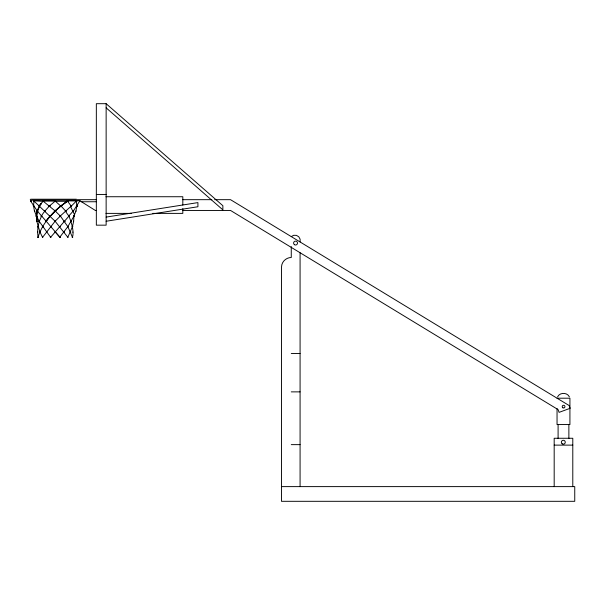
<?xml version="1.0" encoding="UTF-8"?>
<svg xmlns="http://www.w3.org/2000/svg" width="605" height="605" viewBox="0 0 605 605"><rect width="100%" height="100%" fill="white"/><g stroke="black" fill="none" stroke-linecap="round" stroke-linejoin="round"><path stroke-width="0.91" d="M42.69 237.41C42.153 237.069 43.046 237.372 42.592 237.289L55.184 221.112M55.441 210.669L55.441 211.357M55.478 201.359C55.358 201.072 56.167 201.17 55.214 200.875M55.645 201.057L55.168 201.344M55.176 211.41C55.221 210.782 54.541 211.016 55.705 211.236M34.515 210.941L34.273 210.57L34.765 211.153M61.642 206.063C60.303 205.518 61.029 206.192 61.687 206.086M30.84 200.875L30.832 201.45L30.711 200.868M60.084 237.243L59.555 237.145L60.22 237.402L59.608 237.425L67.836 226.656L60.213 215.796L60.114 216.598L60.5 215.94M64.077 221.521L64.916 221.37M74.06 215.97L73.659 216.068M67.949 201.102C67.76 200.981 66.784 201.2 67.919 201.344M67.556 201.2L67.299 200.868L60.84 206.048L60.931 206.479L60.992 205.655L60.644 206.199L67.866 201.019M71.352 206.184C71.065 206.237 70.777 205.677 71.428 205.987C70.407 206.88 70.914 205.481 71.526 206.093C68.01 204.815 77.546 216.9 73.583 216.159M49.27 206.214C49.088 205.7 49.239 206.078 49.633 206.29M39.438 221.211L38.962 220.984L50.616 237.273L68.97 216.061C69.204 215.909 68.645 216.477 69.151 216.061M36.981 221.543C36.527 222.685 36.156 214.783 37.472 211.977M46.041 221.543L45.504 221.241L46.177 221.211L60.054 237.41L55.229 232.01M77.183 205.783L76.578 206.479L77.145 205.715M30.25 199.703L30.658 199.219L76.442 199.219M72.774 211.153C73.863 210.396 72.32 211.198 73.25 211.432M60.523 205.919L61.332 206.018M33.835 206.169L33.222 205.738M60.613 216.061L60.364 216.628L60.689 216.151M34.319 200.951L33.797 201.306L34.251 200.86L42.985 201.329L43.326 200.86L43.144 201.45M45.972 221.203L45.844 221.559M50.033 206.086L49.633 205.655L49.822 206.192M74.211 216.129L73.651 216.257L74.181 216.023M50.268 216.477L50.207 215.887M50.419 216.091L49.973 216.325L50.064 215.743M55.07 201.102L43.363 201.102C40.618 204.097 38.092 205.897 39.627 206.267M76.616 200.958L76.033 201.193L76.767 200.958L76.502 201.344L76.268 200.875L76.684 201.011L76.207 201.427L76.774 201.079L76.283 201.049L76.88 205.995L75.935 211.024L73.939 216.159L73.636 221.377L72.449 226.656L67.836 237.273L55.229 221.377L34.016 201.102C34.417 201.646 33.449 200.58 34.122 201.412M37.419 211.432L37.291 210.676L37.684 211.47M41.48 216.325C41.269 214.987 41.488 216.93 41.48 216.212C42.35 213.709 46.245 209.413 45.118 211.485M66.096 211.069L65.514 210.691L65.968 211.213M76.638 201.064L76.351 201.344M33.381 206.169L33.782 206.063M36.905 221.559C36.655 221.922 38.221 216.235 36.247 215.796C37.041 216.658 36.686 216.514 36.179 215.796M34.288 200.875C32.095 207.386 35.861 215.448 39.287 221.377L38.009 226.656L37.593 231.965L38.009 237.273C41.919 224.606 50.828 214.155 61.052 206.002L60.818 205.934M36.224 215.887L36.844 216.598L36.338 215.675M33.419 206.154C33.699 205.571 33.782 206.207 33.222 205.866M75.882 211.236C75.95 211.145 76.071 210.676 76.049 211.077M77.115 206.184L76.548 206.002L77.198 205.965M71.466 205.866L59.91 216.348L60.25 215.993M60.394 215.993L60.644 216.348M76.638 205.889L77.175 206.093L76.608 205.889M77.069 206.154L76.548 206.002M50.117 216.318C49.625 217.906 62.466 202.486 50.276 216.091M73.394 210.986L79.815 200.883L79.626 201.329M37.782 211.084L37.17 210.827L36.814 212.922M37.767 211.153L37.23 211.319L37.177 210.85M37.071 211.183L36.943 210.82L37.472 211.16L37.049 211.145L37.185 210.54L37.601 211.077L36.935 210.706L37.457 211.251L39.317 206.827M36.89 210.85L37.623 210.986M36.224 216.257L36.466 216.076M36.444 216.446C37.525 216.862 35.945 209.784 37.76 211.084M39.249 206.214C39.869 205.594 38.304 205.844 39.476 205.942M37.283 211.266L37.457 211.19M71.246 206.154L76.532 200.883M41.745 216.106C41.662 216.378 41.768 215.993 41.193 216.257M73.492 210.85L72.94 211.054L73.364 210.843M36.837 216.121L36.292 215.985L36.519 216.348M36.3 215.94L36.822 221.377L39.635 231.08M44.982 210.918L44.339 210.85L44.853 211.251M71.269 206.093L70.959 205.798M46.161 221.006C46.275 221.377 46.003 221.619 46.502 221.4M73.379 211.228L73.107 210.805M61.309 205.783L61.249 206.373M38.841 221.279L39.454 221.521L39.113 221.279M65.348 211.41L65.832 211.153M37.208 210.986L37.465 211.054M72.729 226.716L72.093 226.641L72.494 226.815M70.263 231.919L70.861 232.048L70.43 231.844M39.605 206.441L41.45 203.514M76.495 200.996L76.109 201.064L76.684 201.011M76.268 201.344L76.109 201.011M43.628 201.102L42.433 200.913L42.932 201.178M64.417 231.881L63.752 232.108L64.417 232.086M46.328 231.881L46.714 232.123M36.134 216.106L36.376 216.363M76.525 200.648L79.686 200.648L95.363 210.449L96.339 210.449M79.565 201.299L79.686 200.86M41.291 216.303L41.821 216.348M30.991 201.132L30.507 201.019L30.938 201.253M69.272 216.295C67.79 214.987 64.629 210.185 65.688 211.001M68.531 216.295L73.296 210.933M61.377 205.927L60.878 205.798L54.813 211.092M64.864 221.415L64.44 221.521M72.744 237.326L72.29 237.145M33.774 205.942L33.699 205.919M43.144 201.132L42.698 201.329L43.016 201.041M73.863 216.325L67.836 226.656M64.796 221.528L64.198 221.264M60.213 226.55L59.592 226.731M46.313 221.407L37.291 211.024L39.438 206.002M41.684 216.129L41.027 216.061M67.541 226.557L68.047 226.83M39.287 221.377L41.579 216.129M67.473 226.731L67.889 226.83M38.002 209.005L38.213 208.528M42.864 201.011L42.584 201.102M68.69 216.053L69.129 215.796M76.321 200.951L67.571 200.875L67.911 201.344M67.321 201.329L67.836 201.2M55.267 201.004L54.926 201.132M45.685 221.445L49.95 215.985M50.941 226.497L50.389 226.489L50.608 226.83M79.52 201.079L79.875 200.913M76.699 206.04L76.85 206.199M49.436 206.169L49.784 205.768M45.171 211.069L45.035 210.669M42.963 201.011L55.229 211.024L60.636 216.348M557.583 396.857C559.814 392.214 567.15 392.214 569.388 396.857M54.972 221.521L55.327 221.211M49.141 206.199C48.022 205.428 50.669 206.176 49.05 205.919M55.312 201.291L67.541 201.306M39.128 206.154L39.431 205.927M73.023 211.153L73.417 211.084M43.212 201.026L43.598 201.079M43.273 201.586L43.454 201.011M60.719 206.018L67.768 201.057M54.949 211.137L60.976 205.95L65.642 211.032M71.133 206.002L67.465 201.064L67.889 201.291M46.154 221.324L50.102 216.129M50.018 216.106L49.633 216.038L50.185 216.325M45.504 221.279L46.048 221.354M70.755 206.002L71.156 206.018M40.724 204.172L41.117 203.681M68.902 215.97C70.535 220.22 74.612 230.838 72.449 237.273L68.214 227.42M50.707 237.243L50.616 237.13M72.222 237.213L72.547 237.44M44.936 210.979L49.428 205.995L55.229 201.102L60.939 206.222M60.152 216.106L60.19 216.121M55.047 221.279L60.349 216.068M55.645 221.543L55.191 221.407M60.061 215.993L60.576 216.295M55.161 201.14L54.745 200.875M55.441 211.236L55.857 211.084M67.442 201.344L67.79 201.14L67.215 201.178M60.076 216.235L60.515 216.219M50.918 237.296L50.283 237.273M71.398 221.241L70.793 221.483L71.299 221.279M55.32 232.086L55.085 232.048M54.692 210.85L55.607 210.82M39.491 221.445L39.03 221.498M45.125 210.85L44.626 210.865M37.132 221.347L36.663 221.528M36.799 221.256L36.792 221.4M39.643 231.806L40.293 231.821M40.066 232.108L39.748 231.821L40.217 232.086M42.577 237.379L39.96 231.965M30.984 201.034L30.5 201.034L30.832 201.329M50.419 226.822L50.986 226.83M68.017 237.44L67.775 237.107M54.722 201.072L54.942 201.102M38.009 226.83C37.903 226.081 38.251 226.837 37.941 226.83M38.024 226.504L38.092 226.83M40.089 231.844L39.605 232.108M65.302 211.069L65.544 211.047M72.963 211.508L72.993 211.084M38.123 237.425L37.918 237.425M77.092 200.119L77.501 199.673L96.339 199.673M37.896 226.497L38.281 226.686L37.865 226.815M38.047 237.425L38.206 237.213M37.495 231.806L37.933 231.965L37.525 232.123M72.94 232.123L72.759 232.123M106.14 217.097L197.918 202.599L197.918 206.744L106.14 221.249M73.636 221.203L73.477 221.543M76.933 200.202L77.501 200.648M55.335 210.963L55.017 210.54L55.229 211.1M55.259 210.888L55.017 211.266M106.14 103.689L96.339 103.689L96.339 225.166L106.14 225.166L106.14 103.689L222.874 205.715L222.874 209.867L106.14 107.841M96.339 194.447L106.14 194.447M105.966 196.731L182.816 196.731L182.816 205.057M182.816 199.673L211.818 199.673M214.624 199.673L230.52 199.673L569.123 405.539L570.137 408.299L559.088 412.36L558.075 409.6L230.52 210.449L182.816 210.449M31.498 200.195L76.442 200.195M81.433 201.745L96.339 201.745M105.966 213.384L131.27 213.384M152.823 213.384L182.816 213.384L182.816 208.649M291.262 353.501L300.08 353.501M291.262 391.874L300.08 391.874M557.046 398.203L569.925 398.203L569.925 424.551L557.046 424.551L557.046 408.549M291.262 444.637L300.08 444.637M554.18 445.121L572.791 445.121M281.469 486.617L574.75 486.617L574.75 501.311L281.469 501.311L281.552 266.646C281.718 261.632 286.294 257.48 291.262 257.496L291.262 246.59M76.525 200.618L78.416 200.648M46.751 231.798L46.366 232.108M30.598 201.064L37.291 211.024M72.328 226.799L72.804 226.588M64.584 221.498L64.72 221.135M572.791 486.617L572.791 438.262L554.18 438.262L554.18 486.617M568.874 424.551L568.874 438.572M558.097 424.551L558.097 438.572M300.08 252.739L300.08 486.617M291.262 236.6A5.354 5.354 0 0 1 300.08 241.962M42.494 226.55L43.076 226.769L42.463 226.588M42.327 226.55L42.917 226.769L42.327 226.55M562.907 407.808A1.361 1.361 0 0 0 564.941 406.636A1.361 1.361 0 0 0 562.907 405.456A1.361 1.361 0 0 0 562.907 407.808M562.166 443.82A1.959 1.959 0 0 0 565.259 442.436A1.959 1.959 0 0 0 562.514 440.44A1.959 1.959 0 0 0 562.166 443.82M294.423 244.67A1.959 1.959 0 0 0 297.501 243.24A1.959 1.959 0 0 0 294.726 241.289A1.959 1.959 0 0 0 294.423 244.67"/></g></svg>
